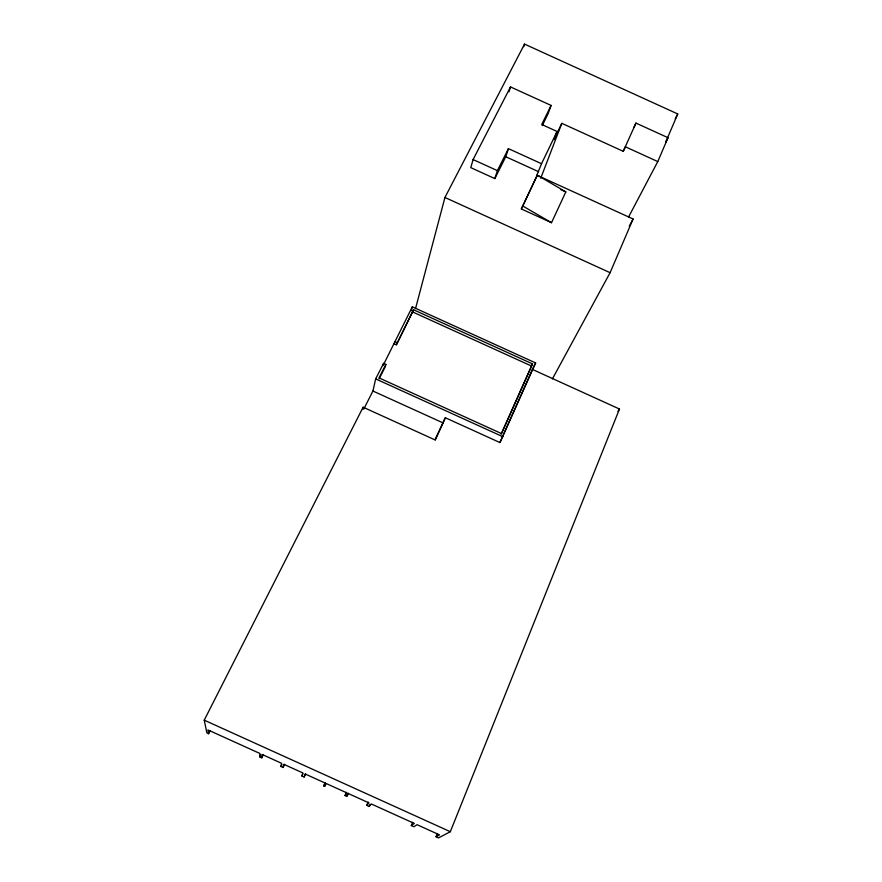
<?xml version="1.0" encoding="UTF-8"?>
<svg xmlns="http://www.w3.org/2000/svg" width="882" height="882" viewBox="0 0 882 882"><rect width="100%" height="100%" fill="white"/><g stroke="black" fill="none" stroke-linecap="round" stroke-linejoin="round"><path stroke-width="1.32" d="M263.365 754.639L261.833 757.825L259.694 756.855L259.892 753.471L207.909 729.91L208.67 733.736L206.873 732.92L204.238 720.164L363.119 407.208L434.925 439.853L445.344 417.748L499.929 442.566L535.639 362.932L412.313 306.826L383.659 364.343M261.833 757.825L262.075 754.452L281.545 763.283L280.939 766.491L283.144 767.483L284.643 764.286M283.144 767.483L283.784 764.297L302.89 772.952L301.898 775.984L304.158 777.009L305.635 773.801M362.645 409.391L363.119 407.208M363.781 409.05L372.921 391.024L375.666 378.896L383.56 363.373L385.853 364.42L385.335 366.592L379.15 378.808M383.042 365.556L383.56 363.373M394.111 343.782L396.382 344.807L413.57 309.78L532.519 363.891L501.516 433.58L379.017 377.893L385.853 364.42M411.277 310.806L412.313 306.826M396.382 344.807L413.57 309.78M415.51 308.645L444.936 197.48L524.536 44.1L677.762 113.965L665.645 142.222L668.016 137.702L635.966 123.094L633.783 127.692M542.265 125.608L548.075 113.767L551.096 105.421L510.513 86.921L473.094 159.565L470.779 167.635L494.824 178.594L505.761 156.742L508.429 148.639L541.526 163.721L536.851 175.154L633.1 219.001L610.101 272.681L552.419 378.863M509.013 91.794L510.513 86.921M523.743 46.669L524.536 44.1M494.824 178.594L497.404 170.634L508.429 148.639M304.158 777.009L305.194 773.999L325.16 783.051L323.76 785.895L324.675 786.314L326.097 783.47L346.847 792.874L345.049 795.542L346.769 796.325L348.599 793.668L368.952 802.896L366.747 805.376L369.15 806.457L371.399 804.009L414.331 823.457L411.288 825.563L413.934 826.765L417.032 824.681L439.545 834.89L436.028 836.775L438.508 837.9L450.327 831.704L619.473 409.028L532.397 369.415L499.929 442.566M521.35 208.968L537.303 175.143L565.825 191.901L551.515 222.705L521.35 208.968L537.303 175.143M435.311 440.085L445.344 417.748M551.096 105.421L541.735 124.483L557.082 131.473L553.962 139.621L561.823 123.326L623.232 151.307L625.382 146.798L657.785 161.571L668.016 137.702M540.743 178.197L561.823 123.326M436.028 836.775L437.362 833.501M411.288 825.563L412.644 822.3M366.747 805.376L368.147 802.135M369.15 806.457L370.076 804.296M345.049 795.542L346.483 792.312M346.769 796.325L348.203 793.094M501.097 434.264L532.519 363.891M623.232 151.307L635.966 123.094M324.675 786.314L325.645 784.164M323.76 785.895L325.215 782.676M301.898 775.984L302.879 773.845M280.939 766.491L281.942 764.352M259.694 756.855L260.708 754.727M541.526 163.721L557.082 131.473M532.397 369.415L535.639 362.932M208.67 733.736L210.258 730.572M675.226 118.838L677.762 113.965M628.623 216.917L657.785 161.571M629.23 226.233L633.1 219.001M617.918 411.244L619.473 409.028M204.238 720.164L450.327 831.704M444.936 197.48L610.101 272.681M412.963 312.107L531.471 366.019M394.662 341.532L396.933 342.569M375.666 378.896L502.894 436.733M372.921 391.024L443.348 423.029M505.761 156.742L538.527 171.659M560.875 189.641L565.825 191.901M473.094 159.565L497.404 170.634M522.519 205.848L551.515 222.705"/></g></svg>
